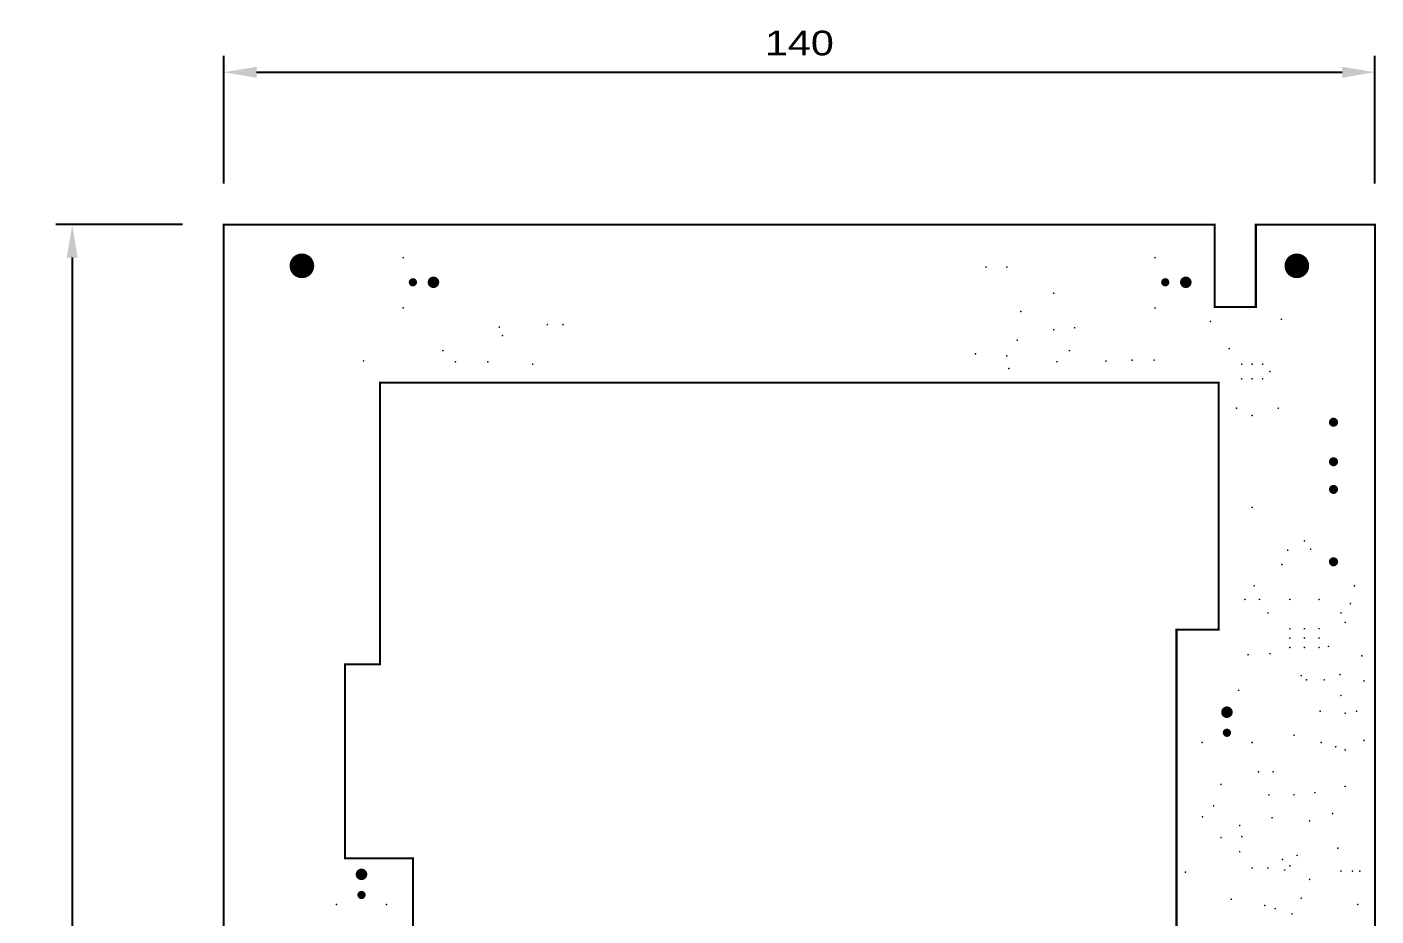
# Model space of a CAD drawing. Extents: x 360 to 555, y 561 to 888.
# Drawn here: x 360 to 524, y 779.6 to 887.6 of the extents above; entities that cross this region are included whole.
import ezdxf

# ---------------------------------------------------------------- set-up
doc = ezdxf.new("R2010")
doc.units = 0
doc.header["$LTSCALE"] = 10
doc.header["$MEASUREMENT"] = 0
doc.layers.get('0').update_dxf_attribs({"linetype": 'CONTINUOUS'})
doc.layers.get('Defpoints').update_dxf_attribs({"linetype": 'CONTINUOUS'})
for name, color, linetype in [('22-303-0_DRD', 6, 'CONTINUOUS'), ('22-303-0_DRL', 1, 'CONTINUOUS'), ('QUOTE', 6, 'CONTINUOUS'), ('THRUHOLE_NPT', 7, 'CONTINUOUS'), ('THRUHOLE_TAP', 1, 'CONTINUOUS')]:
    doc.layers.add(name, color=color, linetype=linetype)
doc.styles.add('STILE3', font='arial.ttf', dxfattribs={"width": 1.2, "height": 3})
doc.dimstyles.new('QUOTE', dxfattribs={"dimscale": 0, "dimtxt": 3, "dimasz": 4, "dimexe": 2, "dimexo": 5, "dimgap": 2, "dimtad": 1, "dimdec": 1, "dimzin": 13, "dimdsep": 46, "dimtxsty": 'STILE3', "dimcen": 0, "dimclrt": 7, "dimadec": 0, "dimazin": 0, "dimtfac": 0.666667, "dimtdec": 1, "dimtofl": 0, "dimtmove": 2, "dimatfit": 3, "dimfxl": 0, "dimtolj": 1, "dimtzin": 13, "dimarcsym": 0})

# ---------------------------------------------------------------- blocks, each defined once
blk = doc.blocks.new('ROUND_2')
at = {"const_width": 0.50038}
blk.add_lwpolyline([(-0.25019, 0, 1), (0.25019, 0, 1)], format="xyb", close=True, dxfattribs=at)
blk = doc.blocks.new('ROUND_28')
at = {"const_width": 0.54991}
blk.add_lwpolyline([(-0.274954, 0, 1), (0.274954, 0, 1)], format="xyb", close=True, dxfattribs=at)
blk = doc.blocks.new('ROUND_40')
at = {"const_width": 0.69977}
blk.add_lwpolyline([(-0.349884, 0, 1), (0.349884, 0, 1)], format="xyb", close=True, dxfattribs=at)
blk = doc.blocks.new('ROUND_111')
at = {"const_width": 1.49987}
blk.add_lwpolyline([(-0.749934, 0, 1), (0.749934, 0, 1)], format="xyb", close=True, dxfattribs=at)
blk = doc.blocks.new('ROUND_115')
at = {"const_width": 0.10033}
blk.add_lwpolyline([(-0.050164, 0, 1), (0.050164, 0, 1)], format="xyb", close=True, dxfattribs=at)
blk = doc.blocks.new('ROUND_116')
at = {"const_width": 0.10033}
blk.add_lwpolyline([(-0.050164, 0, 1), (0.050164, 0, 1)], format="xyb", close=True, dxfattribs=at)
blk = doc.blocks.new('ROUND_117')
at = {"const_width": 0.10033}
blk.add_lwpolyline([(-0.050164, 0, 1), (0.050164, 0, 1)], format="xyb", close=True, dxfattribs=at)
blk = doc.blocks.new('ROUND_108')
at = {"const_width": 0.10033}
blk.add_lwpolyline([(-0.050164, 0, 1), (0.050164, 0, 1)], format="xyb", close=True, dxfattribs=at)
blk = doc.blocks.new('ROUND_82')
at = {"const_width": 1.49987}
blk.add_lwpolyline([(-0.749934, 0, 1), (0.749934, 0, 1)], format="xyb", close=True, dxfattribs=at)
blk = doc.blocks.new('*D124')
at = {"layer": 'Defpoints', "color": 0, "transparency": 16777216}
for p in [(523.91, 882.13), (383.91, 863.61), (523.91, 863.61)]:
    blk.add_point(p, dxfattribs=at)
at = {"layer": 'QUOTE', "color": 0, "lineweight": -2, "transparency": 16777216}
for p, q in [((383.91, 868.61), (383.91, 884.13)), ((523.91, 868.61), (523.91, 884.13)), ((387.91, 882.13), (519.91, 882.13))]:
    blk.add_line(p, q, dxfattribs=at)
at = {"layer": 'QUOTE', "color": 0, "transparency": 16777216}
for points in [[(387.91, 882.79), (387.91, 881.46), (383.91, 882.13)], [(519.91, 882.79), (519.91, 881.46), (523.91, 882.13)]]:
    blk.add_solid(points, dxfattribs=at)
at = {"layer": 'QUOTE', "color": 7, "transparency": 16777216, "insert": (453.91, 885.66), "char_height": 3, "attachment_point": 5, "style": 'STILE3'}
blk.add_mtext('\\A1;140', dxfattribs=at)
blk = doc.blocks.new('*D125')
at = {"layer": 'Defpoints', "color": 0, "transparency": 16777216}
for p in [(383.91, 863.61), (365.48, 623.61), (383.91, 623.61)]:
    blk.add_point(p, dxfattribs=at)
at = {"layer": 'QUOTE', "color": 0, "lineweight": -2, "transparency": 16777216}
for p, q in [((378.91, 863.61), (363.48, 863.61)), ((365.48, 859.61), (365.48, 627.61)), ((378.91, 623.61), (363.48, 623.61))]:
    blk.add_line(p, q, dxfattribs=at)
at = {"layer": 'QUOTE', "color": 0, "transparency": 16777216}
for points in [[(364.81, 859.61), (366.14, 859.61), (365.48, 863.61)], [(364.81, 627.61), (366.14, 627.61), (365.48, 623.61)]]:
    blk.add_solid(points, dxfattribs=at)
at = {"layer": 'QUOTE', "color": 7, "transparency": 16777216, "insert": (361.95, 743.61), "char_height": 3, "attachment_point": 5, "rotation": 90, "style": 'STILE3'}
blk.add_mtext('\\A1;240', dxfattribs=at)

msp = doc.modelspace()

# ---------------------------------------------------------------- linework, layer by layer
at = {"layer": '22-303-0_DRD', "const_width": 0.254}
msp.add_lwpolyline([(504.41, 863.61), (504.41, 853.61), (509.42, 853.61), (509.42, 863.61), (523.91, 863.61), (523.91, 623.61), (383.91, 623.61), (383.91, 863.61), (504.41, 863.61)], dxfattribs=at)
at = {"layer": '22-303-0_DRL', "const_width": 0.254}
for points in [[(504.41, 863.61), (504.41, 853.61), (509.42, 853.61), (509.42, 863.61), (523.91, 863.61), (523.91, 623.61), (383.91, 623.61), (383.91, 863.61), (504.41, 863.61)], [(486.87, 672.24), (469.87, 672.24), (469.87, 712.72), (402.91, 712.72), (402.91, 777.59), (406.91, 777.59), (406.91, 786.59), (398.66, 786.59), (398.66, 810.17), (402.91, 810.17), (402.91, 844.39), (504.91, 844.39), (504.91, 814.39), (499.78, 814.39), (499.78, 744.72), (476.05, 744.72), (476.05, 769.72), (465.45, 769.72), (465.45, 734.72), (504.91, 734.72), (504.91, 712.72), (486.87, 712.72), (486.87, 672.24)]]:
    msp.add_lwpolyline(points, dxfattribs=at)

# ---------------------------------------------------------------- block references
at = {"layer": '22-303-0_DRL'}
for name, p in [('ROUND_111', (393.41, 858.6)), ('ROUND_111', (514.41, 858.6)), ('ROUND_117', (405.73, 859.59)), ('ROUND_117', (476.6, 858.45)), ('ROUND_117', (479.14, 858.45)), ('ROUND_117', (497.17, 859.59)), ('ROUND_2', (406.91, 856.6)), ('ROUND_40', (409.41, 856.6)), ('ROUND_2', (498.41, 856.6)), ('ROUND_40', (500.91, 856.6)), ('ROUND_117', (484.85, 855.27)), ('ROUND_117', (405.73, 853.49)), ('ROUND_117', (480.84, 853.04)), ('ROUND_117', (497.17, 853.49)), ('ROUND_117', (423.26, 851.46)), ('ROUND_117', (425.16, 851.46)), ('ROUND_117', (503.9, 851.84)), ('ROUND_117', (512.54, 852.1)), ('ROUND_117', (417.42, 851.16)), ('ROUND_117', (417.8, 850.12)), ('ROUND_117', (484.85, 850.83)), ('ROUND_117', (487.39, 851.08)), ('ROUND_117', (410.56, 848.29)), ('ROUND_117', (480.41, 849.56)), ('ROUND_117', (486.76, 848.29)), ('ROUND_117', (506.19, 848.53)), ('ROUND_117', (400.91, 847.04)), ('ROUND_117', (412.08, 846.94)), ('ROUND_117', (416.02, 846.94)), ('ROUND_117', (421.48, 846.64)), ('ROUND_117', (475.33, 847.91)), ('ROUND_117', (479.14, 847.65)), ('ROUND_117', (485.24, 846.94)), ('ROUND_117', (491.2, 847.02)), ('ROUND_117', (494.38, 847.14)), ('ROUND_117', (497.05, 847.14)), ('ROUND_115', (507.71, 846.64)), ('ROUND_115', (508.98, 846.64)), ('ROUND_115', (510.25, 846.64)), ('ROUND_117', (479.39, 846.13)), ('ROUND_115', (507.71, 844.86)), ('ROUND_115', (508.98, 844.86)), ('ROUND_115', (510.25, 844.86)), ('ROUND_117', (511.14, 845.75)), ('ROUND_117', (507.08, 841.3)), ('ROUND_117', (508.98, 840.41)), ('ROUND_117', (512.16, 841.3)), ('ROUND_28', (518.87, 839.59)), ('ROUND_28', (518.87, 834.79)), ('ROUND_28', (518.87, 831.43)), ('ROUND_117', (508.98, 829.24)), ('ROUND_117', (515.33, 825.17)), ('ROUND_117', (513.3, 824.03)), ('ROUND_116', (516.1, 824.16)), ('ROUND_116', (512.59, 822.3)), ('ROUND_28', (518.87, 822.63)), ('ROUND_117', (509.24, 819.71)), ('ROUND_117', (521.43, 819.71)), ('ROUND_117', (508.1, 818.06)), ('ROUND_117', (509.87, 818.06)), ('ROUND_117', (513.56, 818.06)), ('ROUND_117', (517.11, 818.06)), ('ROUND_116', (520.92, 817.55)), ('ROUND_117', (510.89, 816.41)), ('ROUND_117', (519.78, 816.41)), ('ROUND_115', (513.56, 814.5)), ('ROUND_115', (515.33, 814.5)), ('ROUND_115', (517.11, 814.5)), ('ROUND_116', (520.29, 815.27)), ('ROUND_115', (513.56, 813.36)), ('ROUND_115', (513.56, 812.22)), ('ROUND_115', (515.33, 813.36)), ('ROUND_115', (515.33, 812.22)), ('ROUND_115', (517.11, 813.36)), ('ROUND_115', (517.11, 812.22)), ('ROUND_116', (518.26, 812.35)), ('ROUND_117', (508.48, 811.33)), ('ROUND_116', (511.14, 811.46)), ('ROUND_117', (522.32, 811.2)), ('ROUND_116', (514.95, 808.79)), ('ROUND_117', (519.65, 808.92)), ('ROUND_116', (515.59, 808.28)), ('ROUND_117', (517.75, 808.28)), ('ROUND_117', (522.57, 808.15)), ('ROUND_117', (507.33, 807.01)), ('ROUND_117', (519.78, 806.38)), ('ROUND_40', (505.91, 804.35)), ('ROUND_117', (517.24, 804.47)), ('ROUND_117', (520.29, 804.22)), ('ROUND_117', (521.68, 804.47)), ('ROUND_2', (505.91, 801.85)), ('ROUND_117', (502.89, 800.66)), ('ROUND_117', (508.98, 800.66)), ('ROUND_117', (514.06, 801.55)), ('ROUND_117', (517.37, 800.66)), ('ROUND_117', (522.57, 800.92)), ('ROUND_117', (519.14, 800.15)), ('ROUND_117', (520.29, 799.77)), ('ROUND_117', (509.75, 797.11)), ('ROUND_117', (511.52, 797.11)), ('ROUND_117', (505.19, 795.57)), ('ROUND_117', (511.02, 794.31)), ('ROUND_117', (514.06, 794.31)), ('ROUND_117', (516.6, 794.57)), ('ROUND_117', (520.29, 795.33)), ('ROUND_117', (504.29, 792.97)), ('ROUND_117', (502.94, 791.64)), ('ROUND_117', (511.4, 791.52)), ('ROUND_117', (515.97, 791.14)), ('ROUND_117', (518.76, 792.03)), ('ROUND_117', (505.19, 789.12)), ('ROUND_117', (507.46, 790.58)), ('ROUND_116', (507.71, 789.23)), ('ROUND_117', (519.4, 787.83)), ('ROUND_117', (507.46, 787.4)), ('ROUND_117', (512.67, 786.44)), ('ROUND_117', (514.45, 786.95)), ('ROUND_40', (400.66, 784.64)), ('ROUND_117', (500.86, 784.91)), ('ROUND_117', (508.98, 785.42)), ('ROUND_117', (510.89, 785.42)), ('ROUND_117', (512.92, 785.17)), ('ROUND_117', (513.56, 785.68)), ('ROUND_116', (519.78, 785.04)), ('ROUND_116', (521.18, 785.04)), ('ROUND_117', (522.07, 785.04)), ('ROUND_2', (400.66, 782.14)), ('ROUND_116', (515.97, 784.02)), ('ROUND_117', (397.61, 780.98)), ('ROUND_117', (403.7, 780.98)), ('ROUND_117', (506.44, 781.61)), ('ROUND_116', (510.51, 780.85)), ('ROUND_116', (514.95, 781.74)), ('ROUND_117', (521.82, 780.98)), ('ROUND_117', (511.78, 780.47)), ('ROUND_116', (513.81, 779.83))]:
    msp.add_blockref(name, p, dxfattribs=at)
at = {"layer": 'THRUHOLE_NPT'}
for name, p in [('ROUND_2', (406.91, 856.6)), ('ROUND_40', (409.41, 856.6)), ('ROUND_2', (498.41, 856.6)), ('ROUND_40', (500.91, 856.6)), ('ROUND_28', (518.87, 839.59)), ('ROUND_28', (518.87, 834.79)), ('ROUND_28', (518.87, 831.43)), ('ROUND_28', (518.87, 822.63)), ('ROUND_40', (505.91, 804.35)), ('ROUND_2', (505.91, 801.85)), ('ROUND_40', (400.66, 784.64)), ('ROUND_2', (400.66, 782.14))]:
    msp.add_blockref(name, p, dxfattribs=at)
at = {"layer": 'THRUHOLE_TAP'}
for name, p in [('ROUND_82', (393.41, 858.6)), ('ROUND_82', (514.41, 858.6)), ('ROUND_108', (405.73, 859.59)), ('ROUND_108', (476.6, 858.45)), ('ROUND_108', (479.14, 858.45)), ('ROUND_108', (497.17, 859.59)), ('ROUND_108', (484.85, 855.27)), ('ROUND_108', (405.73, 853.49)), ('ROUND_108', (480.84, 853.04)), ('ROUND_108', (497.17, 853.49)), ('ROUND_108', (423.26, 851.46)), ('ROUND_108', (425.16, 851.46)), ('ROUND_108', (503.9, 851.84)), ('ROUND_108', (512.54, 852.1)), ('ROUND_108', (417.42, 851.16)), ('ROUND_108', (417.8, 850.12)), ('ROUND_108', (484.85, 850.83)), ('ROUND_108', (487.39, 851.08)), ('ROUND_108', (410.56, 848.29)), ('ROUND_108', (480.41, 849.56)), ('ROUND_108', (486.76, 848.29)), ('ROUND_108', (506.19, 848.53)), ('ROUND_108', (400.91, 847.04)), ('ROUND_108', (412.08, 846.94)), ('ROUND_108', (416.02, 846.94)), ('ROUND_108', (421.48, 846.64)), ('ROUND_108', (475.33, 847.91)), ('ROUND_108', (479.14, 847.65)), ('ROUND_108', (485.24, 846.94)), ('ROUND_108', (491.2, 847.02)), ('ROUND_108', (494.38, 847.14)), ('ROUND_108', (497.05, 847.14)), ('ROUND_108', (507.71, 846.64)), ('ROUND_108', (508.98, 846.64)), ('ROUND_108', (510.25, 846.64)), ('ROUND_108', (479.39, 846.13)), ('ROUND_108', (507.71, 844.86)), ('ROUND_108', (508.98, 844.86)), ('ROUND_108', (510.25, 844.86)), ('ROUND_108', (511.14, 845.75)), ('ROUND_108', (507.08, 841.3)), ('ROUND_108', (508.98, 840.41)), ('ROUND_108', (512.16, 841.3)), ('ROUND_108', (508.98, 829.24)), ('ROUND_108', (515.33, 825.17)), ('ROUND_108', (513.3, 824.03)), ('ROUND_108', (516.1, 824.16)), ('ROUND_108', (512.59, 822.3)), ('ROUND_108', (509.24, 819.71)), ('ROUND_108', (521.43, 819.71)), ('ROUND_108', (508.1, 818.06)), ('ROUND_108', (509.87, 818.06)), ('ROUND_108', (513.56, 818.06)), ('ROUND_108', (517.11, 818.06)), ('ROUND_108', (520.92, 817.55)), ('ROUND_108', (510.89, 816.41)), ('ROUND_108', (519.78, 816.41)), ('ROUND_108', (513.56, 814.5)), ('ROUND_108', (515.33, 814.5)), ('ROUND_108', (517.11, 814.5)), ('ROUND_108', (520.29, 815.27)), ('ROUND_108', (513.56, 813.36)), ('ROUND_108', (513.56, 812.22)), ('ROUND_108', (515.33, 813.36)), ('ROUND_108', (515.33, 812.22)), ('ROUND_108', (517.11, 813.36)), ('ROUND_108', (517.11, 812.22)), ('ROUND_108', (518.26, 812.35)), ('ROUND_108', (508.48, 811.33)), ('ROUND_108', (511.14, 811.46)), ('ROUND_108', (522.32, 811.2)), ('ROUND_108', (514.95, 808.79)), ('ROUND_108', (519.65, 808.92)), ('ROUND_108', (515.59, 808.28)), ('ROUND_108', (517.75, 808.28)), ('ROUND_108', (522.57, 808.15)), ('ROUND_108', (507.33, 807.01)), ('ROUND_108', (519.78, 806.38)), ('ROUND_108', (517.24, 804.47)), ('ROUND_108', (520.29, 804.22)), ('ROUND_108', (521.68, 804.47)), ('ROUND_108', (502.89, 800.66)), ('ROUND_108', (508.98, 800.66)), ('ROUND_108', (514.06, 801.55)), ('ROUND_108', (517.37, 800.66)), ('ROUND_108', (522.57, 800.92)), ('ROUND_108', (519.14, 800.15)), ('ROUND_108', (520.29, 799.77)), ('ROUND_108', (509.75, 797.11)), ('ROUND_108', (511.52, 797.11)), ('ROUND_108', (505.19, 795.57)), ('ROUND_108', (511.02, 794.31)), ('ROUND_108', (514.06, 794.31)), ('ROUND_108', (516.6, 794.57)), ('ROUND_108', (520.29, 795.33)), ('ROUND_108', (504.29, 792.97)), ('ROUND_108', (502.94, 791.64)), ('ROUND_108', (511.4, 791.52)), ('ROUND_108', (515.97, 791.14)), ('ROUND_108', (518.76, 792.03)), ('ROUND_108', (505.19, 789.12)), ('ROUND_108', (507.46, 790.58)), ('ROUND_108', (507.71, 789.23)), ('ROUND_108', (519.4, 787.83)), ('ROUND_108', (507.46, 787.4)), ('ROUND_108', (512.67, 786.44)), ('ROUND_108', (514.45, 786.95)), ('ROUND_108', (500.86, 784.91)), ('ROUND_108', (508.98, 785.42)), ('ROUND_108', (510.89, 785.42)), ('ROUND_108', (512.92, 785.17)), ('ROUND_108', (513.56, 785.68)), ('ROUND_108', (519.78, 785.04)), ('ROUND_108', (521.18, 785.04)), ('ROUND_108', (522.07, 785.04)), ('ROUND_108', (515.97, 784.02)), ('ROUND_108', (397.61, 780.98)), ('ROUND_108', (403.7, 780.98)), ('ROUND_108', (506.44, 781.61)), ('ROUND_108', (510.51, 780.85)), ('ROUND_108', (514.95, 781.74)), ('ROUND_108', (521.82, 780.98)), ('ROUND_108', (511.78, 780.47)), ('ROUND_108', (513.81, 779.83))]:
    msp.add_blockref(name, p, dxfattribs=at)

# ---------------------------------------------------------------- dimensions: what is measured, and where the dimension line sits
at = {"layer": 'QUOTE'}
dim = msp.add_linear_dim(base=(523.91, 882.13), p1=(383.91, 863.61), p2=(523.91, 863.61), dimstyle='QUOTE', override={"dimscale": 1}, dxfattribs=at)
dim.commit()
dim.dimension.update_dxf_attribs({"geometry": '*D124', "text_midpoint": (453.91, 885.66)})
dim = msp.add_linear_dim(base=(365.48, 623.61), p1=(383.91, 863.61), p2=(383.91, 623.61), angle=90, dimstyle='QUOTE', override={"dimscale": 1}, dxfattribs=at)
dim.commit()
dim.dimension.update_dxf_attribs({"geometry": '*D125', "text_midpoint": (361.95, 743.61)})

doc.saveas('drawing.dxf')
